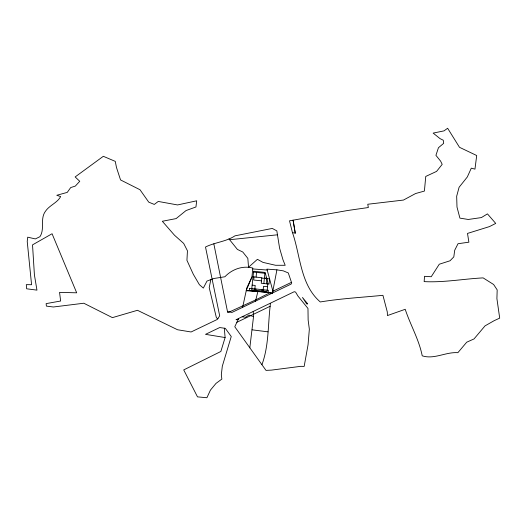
<?xml version="1.0" encoding="UTF-8"?>
<svg xmlns="http://www.w3.org/2000/svg" width="526" height="526" viewBox="0 0 526 526"><rect width="100%" height="100%" fill="white"/><g stroke="black" fill="none" stroke-linecap="round" stroke-linejoin="round"><path stroke-width="0.79" d="M270.397 303.344L270.134 306.283C267.885 325.791 268.845 346.003 261.928 364.702L266.005 370.389L271.495 370.107L300.846 366.326L304.166 366.405L308.058 344.754L309.341 329.217L308.137 320.032L307.973 308.453L297.959 296.072L295.599 292.108L294.264 291.7L235.983 319.749L238.166 319.538L238.679 318.467L234.78 326.751L261.928 364.702M213.832 243.801L227.469 311.497L231.927 312.444L291.108 284.093L291.693 282.968L288.287 272.948L283.31 270.857L276.926 269.845L272.435 293.048L246.306 290.313L251.941 277.031L252.815 268.056C242.657 265.347 231.986 269.279 224.878 276.768L213.714 278.524L206.974 281.088L203.338 288.097L199.387 284.678L193.305 274.27L186.934 260.311L187.447 250.79L183.679 243.42L174.494 235.227L162.317 221.268L176.131 218.592L186.053 210.551L195.948 206.968L196.691 200.8L177.558 204.943L158.247 201.445L154.296 204.43L148.733 202.135L139.995 189.735L120.553 179.938L116.483 167.492L115.273 161.377L103.326 156.301L75.146 176.933L79.742 181.292L75.323 186.086L70.701 187.565L67.243 192.398L56.788 195.284L60.661 196.593C57.255 202.905 49.444 205.265 45.42 211.32C39.792 218.862 45.091 229.093 39.904 236.707L35.341 238.916L27.707 237.18L27.227 241.48L31.573 284.73L26.3 284.638L26.635 288.787L36.958 290.135L34.414 274.907L32.527 244.866L52.067 233.741L76.691 292.811L59.556 292.371L60.641 301.017L46.143 303.62L46.38 306.112L53.369 306.993L83.798 303.226L112.413 317.632L137.47 310.294L177.551 329.756L191.089 331.978L217.416 319.374L219.684 315.81L205.502 247.01C215.009 242.282 226.016 241.756 234.971 235.839L272.297 228.429L276.834 230.894L279.602 248.187L282.968 259.778L285.191 265.295L275.565 265.275L262.993 262.389L257.424 259.318L248.535 267.261L247.831 258.365L242.769 252.007L237.397 249.423L228.961 238.909M254.025 276.913L253.703 280.029L261.494 280.845M254.715 290.142L255.209 285.44L252.145 285.118M256.077 277.123L256.57 272.409M255.695 291.082L255.912 289.004M261.935 291.733L262.152 289.655M263.033 291.01L263.526 286.308L267.543 286.729M263.842 283.527L264.387 278.333M264.887 273.277L264.394 277.991L266.643 278.228M266.439 283.797L266.984 278.602M253.216 311.524L253.532 316.586L249.811 347.87M210.841 279.615L209.21 287.656L216.423 317.882L217.909 318.611M251.941 277.031L246.872 287.742L242.631 307.335M255.465 301.267L257.898 291.522L246.214 290.72M276.926 269.845L266.938 269.128L272.922 291.2L272.369 293.304L269.891 292.778L255.774 299.866L229.487 311.931L227.738 312.641L227.469 311.497M225.108 337.547L220.861 351.473L183.725 369.909L197.506 396.867L206.902 397.735L210.433 390.121L216.015 383.388L221.867 379.082L221.315 374.828L222.307 366.227L231.249 336.502L225.306 328.349L219.717 327.547L205.515 334.339L225.108 337.547L224.313 328.204M236.884 322.28L270.134 306.283M272.922 291.2L291.43 282.35M229.579 239.718L277.458 234.806M252.73 268.937L267.182 270.042M253.506 272.093L265.4 273.336M253.019 276.808L261.823 277.728L261.244 283.258L269.036 284.073L269.582 278.872L261.784 278.063M252.085 329.822L267.971 331.84M242.157 316.79L245.649 317.27L248.87 315.081L253.532 316.586M292.476 232.624C300.55 255.827 300.28 284.73 320.288 301.957C341.026 298.512 362.066 297.4 382.935 295.31L387.3 312.003L387.419 315.567L405.211 309.295C410.392 325.015 418.992 339.5 422.22 355.813C434.108 359.718 445.726 351.789 457.876 352.683L466.707 342.209L474.038 338.922L485.038 325.87L494.216 320.643L499.7 318.131L496.906 298.597L497.182 289.892L493.612 284.494L483.131 277.892C463.465 278.892 443.891 282.653 424.16 281.614L424.502 276.321L431.235 276.729L439.276 264.223L450.039 260.771L453.807 256.879L454.707 250.258L458.021 243.722L468.89 242.184L467.502 233.426L489.489 226.588L495.722 223.412L487.451 213.878L481.395 217.58L468.278 219.467L459.915 218.126L456.995 207.06L456.673 196.251L459.093 187.276L467.312 176.973L471.309 168.142L474.958 169.142L476.707 155.525L459.494 147.306L447.639 128.265L444.023 130.869L433.161 133.104L440.012 138.601L443.267 140.232L443.674 143.342L438.447 147.734L435.929 155.328L440.597 161.114L442.202 164.342L436.593 171.384L425.751 176.44L424.403 191.07L415.599 193.529L403.468 200.064L367.766 204.252L368.338 207.533L347.896 210.459L289.517 220.808L292.449 232.63L295.283 233.169L293.087 220.17L295.257 233.176M249.679 288.353L249.462 290.431L268.168 292.384L268.385 290.306L249.679 288.353M253.598 271.232L251.658 289.819L267.05 291.43L267.905 283.238L265.176 272.442L253.598 271.232M307.651 303.837L306.73 303.982L302.463 297.46L307.651 303.837"/></g></svg>
